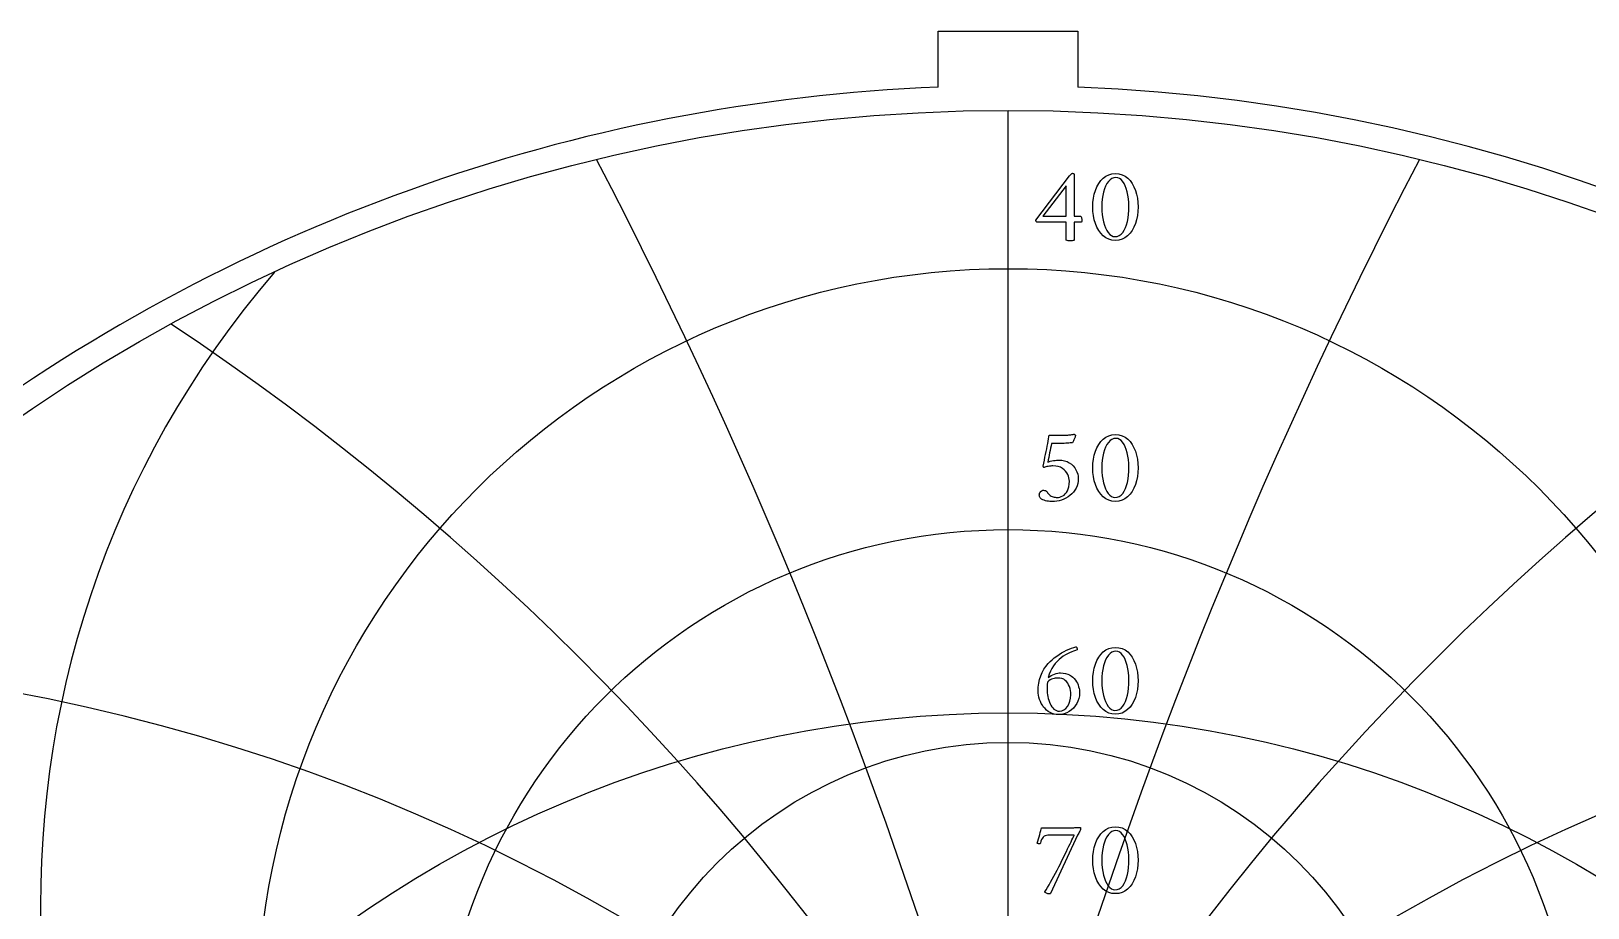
# Model space of a CAD drawing. Header units: millimetres. Extents: x -32.4 to 32.3, y -32.4 to 33.4.
# Drawn here: x -17.86 to 10.6, y 17.32 to 33.35 of the extents above; entities that cross this region are included whole.
import ezdxf

# ---------------------------------------------------------------- set-up
doc = ezdxf.new("R2010")
doc.units = ezdxf.units.MM
for name, color, linetype in [('CUT_OUTER', 1, 'Continuous'), ('ENGRAVE', 7, 'Continuous'), ('ENGRAVE_FINE', 8, 'Continuous'), ('TEXT', 5, 'Continuous')]:
    doc.layers.add(name, color=color, linetype=linetype)

msp = doc.modelspace()

# ---------------------------------------------------------------- linework, layer by layer
at = {"layer": 'CUT_OUTER'}
for points in [[(-1.2775, 33.35), (1.2775, 33.35), (1.2775, 32.3246)], [(-1.2775, 32.3246), (-1.2775, 33.35)]]:
    msp.add_lwpolyline(points, dxfattribs=at)
for centre, radius, start, end in [((-0.0002, -0.0001), 32.35, 127.26523, 87.73645), ((-0.0008, 0.0014), 32.3484, 92.26192, 127.26607)]:
    msp.add_arc(centre, radius, start, end, dxfattribs=at)
at = {"layer": 'ENGRAVE'}
msp.add_lwpolyline([(0, -31.9), (0, 31.9)], dxfattribs=at)
for centre, radius in [((0, 0), 31.9), ((0, 15.2789), 13.7272), ((0, 13.8174), 10.4167), ((0, 0), 20.8814), ((0, 12.8225), 7.5193)]:
    msp.add_circle(centre, radius, dxfattribs=at)
for centre, radius, start, end in [((0, 17.4126), 17.6859, 139.30194, 40.69806), ((0, 20.5945), 22.6971, 175.19453, 4.80547)]:
    msp.add_arc(centre, radius, start, end, dxfattribs=at)
at = {"layer": 'ENGRAVE_FINE'}
for centre, radius, start, end in [((-91.399, -12.7961), 94.6232, 4.252813, 27.571398), ((-91.399, -12.7961), 94.6232, 4.252813, 27.571398), ((91.399, -12.7961), 94.6232, 152.428602, 175.747187), ((91.399, -12.7961), 94.6232, 152.428602, 175.747187), ((-42.4184, -12.7961), 48.9806, 8.6432, 56.38088), ((-42.4184, -12.7961), 48.9806, 8.6432, 56.38088), ((42.4184, -12.7961), 48.9806, 123.61912, 171.3568), ((42.4184, -12.7961), 48.9806, 123.61912, 171.3568), ((-24.4903, -12.7961), 34.6345, 13.32622, 87.98576), ((-24.4903, -12.7961), 34.6345, 13.32622, 87.98576), ((24.4903, -12.7961), 34.6345, 92.01424, 166.67378), ((24.4903, -12.7961), 34.6345, 92.01424, 166.67378)]:
    msp.add_arc(centre, radius, start, end, dxfattribs=at)
at = {"layer": 'TEXT'}
for points in [[(1.1812, 30.75), (1.1884, 30.7493), (1.1945, 30.7471), (1.1996, 30.7435), (1.2035, 30.7384), (1.2065, 30.7325), (1.2086, 30.7267), (1.2099, 30.7209), (1.2103, 30.7151), (1.2103, 29.9671), (1.323, 29.9671), (1.3277, 29.9656), (1.3322, 29.9613), (1.3365, 29.954), (1.3405, 29.9438), (1.3439, 29.9317), (1.3463, 29.9185), (1.3478, 29.9045), (1.3483, 29.8894), (1.3479, 29.8794), (1.3468, 29.8709), (1.345, 29.8639), (1.3424, 29.8583), (1.2103, 29.8583), (1.2103, 29.5261), (1.2095, 29.5258), (1.2072, 29.5249), (1.2032, 29.5234), (1.1977, 29.5212), (1.1887, 29.5191), (1.1741, 29.5176), (1.1542, 29.5167), (1.1287, 29.5164), (1.099, 29.5174), (1.0777, 29.5203), (1.065, 29.5251), (1.0607, 29.5319), (1.0607, 29.8583), (0.5265, 29.8583), (0.5219, 29.8615), (0.518, 29.8654), (0.5146, 29.8698), (0.5119, 29.8748), (0.5098, 29.88), (0.5083, 29.8848), (0.5074, 29.8892), (0.5071, 29.8933), (1.1248, 30.7015), (1.1302, 30.7077), (1.1365, 30.7148), (1.1438, 30.7228), (1.152, 30.7316), (1.1604, 30.7397), (1.1681, 30.7454), (1.175, 30.7489), (1.1812, 30.75)], [(1.9622, 30.7442), (2.0266, 30.739), (2.0858, 30.7233), (2.1397, 30.6972), (2.1885, 30.6607), (2.2318, 30.6154), (2.2696, 30.5633), (2.3018, 30.5042), (2.3284, 30.4382), (2.3492, 30.3671), (2.3641, 30.2928), (2.373, 30.2151), (2.376, 30.1342), (2.3729, 30.0533), (2.3638, 29.9756), (2.3487, 29.9012), (2.3274, 29.8301), (2.3004, 29.7641), (2.2679, 29.7048), (2.23, 29.6524), (2.1866, 29.6067), (2.1379, 29.5698), (2.0843, 29.5433), (2.0257, 29.5275), (1.9622, 29.5222), (1.9002, 29.5275), (1.8427, 29.5433), (1.7895, 29.5698), (1.7407, 29.6067), (1.6968, 29.6524), (1.6584, 29.7048), (1.6254, 29.7641), (1.5979, 29.8301), (1.5762, 29.9012), (1.5608, 29.9756), (1.5515, 30.0533), (1.5484, 30.1342), (1.5514, 30.2151), (1.5605, 30.2928), (1.5757, 30.3671), (1.5969, 30.4382), (1.624, 30.5042), (1.6567, 30.5633), (1.6949, 30.6154), (1.7388, 30.6607), (1.7877, 30.6972), (1.8412, 30.7233), (1.8994, 30.739), (1.9622, 30.7442)], [(1.0607, 30.5227), (0.6353, 29.9671), (1.0607, 29.9671)], [(1.9719, 30.6743), (1.9335, 30.6697), (1.8978, 30.6561), (1.865, 30.6333), (1.8349, 30.6014), (1.8079, 30.5619), (1.7842, 30.5162), (1.7637, 30.4643), (1.7465, 30.4062), (1.7329, 30.3433), (1.7232, 30.277), (1.7174, 30.2073), (1.7154, 30.1342), (1.7174, 30.0619), (1.7232, 29.9926), (1.7329, 29.9264), (1.7465, 29.8632), (1.7635, 29.8046), (1.7832, 29.7522), (1.8057, 29.706), (1.831, 29.666), (1.8588, 29.6337), (1.8886, 29.6106), (1.9205, 29.5968), (1.9544, 29.5922), (1.9953, 29.5969), (2.0326, 29.6111), (2.0662, 29.6348), (2.0962, 29.6679), (2.1226, 29.709), (2.1455, 29.7563), (2.1649, 29.81), (2.1807, 29.87), (2.1931, 29.9344), (2.2019, 30.0016), (2.2071, 30.0714), (2.2089, 30.1439), (2.207, 30.2168), (2.2014, 30.286), (2.192, 30.3513), (2.1788, 30.413), (2.1623, 30.4697), (2.1428, 30.5203), (2.1205, 30.5649), (2.0952, 30.6034), (2.0675, 30.6344), (2.0377, 30.6565), (2.0058, 30.6698), (1.9719, 30.6743)], [(0.9286, 25.5059), (0.9828, 25.5028), (1.0328, 25.4933), (1.0785, 25.4775), (1.12, 25.4554), (1.1571, 25.4285), (1.1897, 25.3983), (1.2178, 25.3649), (1.2414, 25.3281), (1.2601, 25.2895), (1.2735, 25.2502), (1.2815, 25.2103), (1.2842, 25.1698), (1.2815, 25.1224), (1.2737, 25.0773), (1.2607, 25.0345), (1.2424, 24.994), (1.2198, 24.9561), (1.1938, 24.9211), (1.1644, 24.8891), (1.1316, 24.8599), (1.0961, 24.8339), (1.0586, 24.8111), (1.0189, 24.7916), (0.9772, 24.7754), (0.9342, 24.7627), (0.8907, 24.7536), (0.8468, 24.7481), (0.8024, 24.7463), (0.7827, 24.747), (0.7608, 24.749), (0.7366, 24.7523), (0.7101, 24.757), (0.6831, 24.7631), (0.6574, 24.7708), (0.633, 24.7801), (0.61, 24.791), (0.6056, 24.7949), (0.6003, 24.8007), (0.594, 24.8085), (0.5867, 24.8182), (0.5799, 24.829), (0.5751, 24.84), (0.5721, 24.8513), (0.5712, 24.8629), (0.5727, 24.8823), (0.5772, 24.8998), (0.5848, 24.9153), (0.5955, 24.9289), (0.608, 24.94), (0.6214, 24.9479), (0.6357, 24.9526), (0.6508, 24.9542), (0.6692, 24.9523), (0.6855, 24.9466), (0.6998, 24.9372), (0.712, 24.9241), (0.7232, 24.9094), (0.7346, 24.8956), (0.7461, 24.8827), (0.7577, 24.8706), (0.7719, 24.8581), (0.7875, 24.8476), (0.8045, 24.8391), (0.8228, 24.8327), (0.8416, 24.8281), (0.8604, 24.8247), (0.879, 24.8227), (0.8975, 24.8221), (0.9229, 24.8238), (0.9483, 24.8291), (0.9739, 24.8379), (0.9995, 24.8502), (1.0242, 24.8666), (1.0469, 24.8876), (1.0675, 24.9133), (1.086, 24.9435), (1.1013, 24.9788), (1.1122, 25.0195), (1.1188, 25.0657), (1.121, 25.1174), (1.1191, 25.1478), (1.1134, 25.1788), (1.104, 25.2104), (1.0908, 25.2427), (1.0735, 25.274), (1.0518, 25.3029), (1.0255, 25.3294), (0.9947, 25.3534), (0.9589, 25.3734), (0.9175, 25.3876), (0.8705, 25.3962), (0.8179, 25.3991), (0.801, 25.3985), (0.7815, 25.3969), (0.7592, 25.3941), (0.7344, 25.3903), (0.71, 25.3858), (0.6892, 25.3808), (0.6721, 25.3756), (0.6586, 25.3699), (0.6557, 25.3705), (0.653, 25.3721), (0.6504, 25.3748), (0.6479, 25.3787), (0.6458, 25.3831), (0.6443, 25.3876), (0.6434, 25.3923), (0.643, 25.3971), (0.6537, 25.4505), (0.6644, 25.504), (0.6751, 25.5574), (0.6858, 25.6108), (0.6963, 25.6633), (0.7064, 25.714), (0.7162, 25.7629), (0.7256, 25.8099), (0.7343, 25.854), (0.7419, 25.8937), (0.7484, 25.9292), (0.7538, 25.9605), (1.0335, 25.9605), (1.0531, 25.9608), (1.0729, 25.9615), (1.0929, 25.9627), (1.1132, 25.9644), (1.1327, 25.9664), (1.1506, 25.9685), (1.1667, 25.9708), (1.1812, 25.9731), (1.1931, 25.9753), (1.2016, 25.9768), (1.2067, 25.9777), (1.2084, 25.978), (1.2131, 25.9752), (1.2174, 25.9727), (1.2213, 25.9703), (1.2249, 25.9683), (1.2279, 25.9661), (1.23, 25.9634), (1.2313, 25.9603), (1.2317, 25.9566), (1.2313, 25.9526), (1.23, 25.9462), (1.2279, 25.9375), (1.2249, 25.9265), (1.2211, 25.9141), (1.2166, 25.901), (1.2114, 25.8874), (1.2055, 25.8731), (1.1989, 25.859), (1.1916, 25.8459), (1.1838, 25.8337), (1.1754, 25.8226), (1.155, 25.8206), (1.1326, 25.8187), (1.1083, 25.8167), (1.0821, 25.8148), (1.0537, 25.8131), (1.0229, 25.8119), (0.9896, 25.8112), (0.9539, 25.8109), (0.7946, 25.8109), (0.7859, 25.768), (0.7773, 25.7247), (0.7689, 25.6811), (0.7606, 25.637), (0.7523, 25.5934), (0.7438, 25.5508), (0.7353, 25.5094), (0.7266, 25.469), (0.7475, 25.4765), (0.7715, 25.4833), (0.7985, 25.4896), (0.8286, 25.4952), (0.8585, 25.4999), (0.8852, 25.5032), (0.9085, 25.5052), (0.9286, 25.5059)], [(1.9622, 25.9722), (2.0266, 25.9669), (2.0858, 25.9513), (2.1397, 25.9252), (2.1885, 25.8886), (2.2318, 25.8434), (2.2696, 25.7912), (2.3018, 25.7322), (2.3284, 25.6662), (2.3492, 25.5951), (2.3641, 25.5207), (2.373, 25.4431), (2.376, 25.3621), (2.3729, 25.2812), (2.3638, 25.2036), (2.3487, 25.1292), (2.3274, 25.0581), (2.3004, 24.9921), (2.2679, 24.9328), (2.23, 24.8803), (2.1866, 24.8347), (2.1379, 24.7977), (2.0843, 24.7713), (2.0257, 24.7555), (1.9622, 24.7502), (1.9002, 24.7555), (1.8427, 24.7713), (1.7895, 24.7977), (1.7407, 24.8347), (1.6968, 24.8803), (1.6584, 24.9328), (1.6254, 24.9921), (1.5979, 25.0581), (1.5762, 25.1292), (1.5608, 25.2036), (1.5515, 25.2812), (1.5484, 25.3621), (1.5514, 25.4431), (1.5605, 25.5207), (1.5757, 25.5951), (1.5969, 25.6662), (1.624, 25.7322), (1.6567, 25.7912), (1.6949, 25.8434), (1.7388, 25.8886), (1.7877, 25.9252), (1.8412, 25.9513), (1.8994, 25.9669), (1.9622, 25.9722)], [(1.9719, 25.9022), (1.9335, 25.8977), (1.8978, 25.884), (1.865, 25.8612), (1.8349, 25.8294), (1.8079, 25.7899), (1.7842, 25.7441), (1.7637, 25.6922), (1.7465, 25.6341), (1.7329, 25.5712), (1.7232, 25.5049), (1.7174, 25.4352), (1.7154, 25.3621), (1.7174, 25.2898), (1.7232, 25.2206), (1.7329, 25.1543), (1.7465, 25.0911), (1.7635, 25.0325), (1.7832, 24.9802), (1.8057, 24.934), (1.831, 24.8939), (1.8588, 24.8616), (1.8886, 24.8386), (1.9205, 24.8247), (1.9544, 24.8201), (1.9953, 24.8249), (2.0326, 24.8391), (2.0662, 24.8627), (2.0962, 24.8959), (2.1226, 24.9369), (2.1455, 24.9843), (2.1649, 25.038), (2.1807, 25.0979), (2.1931, 25.1624), (2.2019, 25.2296), (2.2071, 25.2994), (2.2089, 25.3719), (2.207, 25.4448), (2.2014, 25.5139), (2.192, 25.5793), (2.1788, 25.6409), (2.1623, 25.6976), (2.1428, 25.7483), (2.1205, 25.7928), (2.0952, 25.8313), (2.0675, 25.8623), (2.0377, 25.8845), (2.0058, 25.8978), (1.9719, 25.9022)], [(0.9597, 21.6136), (1.0073, 21.6113), (1.0508, 21.6044), (1.0903, 21.5928), (1.1258, 21.5767), (1.1576, 21.557), (1.186, 21.5347), (1.2111, 21.5099), (1.2327, 21.4825), (1.2512, 21.4535), (1.2669, 21.4237), (1.2798, 21.3932), (1.29, 21.362), (1.2976, 21.3312), (1.3031, 21.302), (1.3064, 21.2744), (1.3075, 21.2484), (1.3042, 21.1968), (1.2946, 21.1471), (1.2785, 21.0992), (1.256, 21.0531), (1.2281, 21.0101), (1.1958, 20.9715), (1.1591, 20.9373), (1.118, 20.9074), (1.0734, 20.8832), (1.026, 20.8659), (0.9758, 20.8555), (0.9228, 20.8521), (0.8811, 20.8544), (0.8415, 20.8615), (0.8039, 20.8734), (0.7684, 20.8899), (0.7351, 20.9104), (0.7045, 20.9339), (0.6764, 20.9604), (0.6508, 20.99), (0.6279, 21.022), (0.6078, 21.0558), (0.5905, 21.0914), (0.576, 21.1289), (0.5645, 21.1672), (0.5564, 21.2054), (0.5514, 21.2435), (0.5498, 21.2814), (0.5527, 21.3533), (0.5615, 21.4232), (0.576, 21.4912), (0.5964, 21.5573), (0.6224, 21.6203), (0.6537, 21.6792), (0.6904, 21.7339), (0.7324, 21.7846), (0.7677, 21.8208), (0.8055, 21.8555), (0.8459, 21.8888), (0.8888, 21.9206), (0.9332, 21.9506), (0.9782, 21.9784), (1.0236, 22.004), (1.0695, 22.0274), (1.1148, 22.0482), (1.1586, 22.0658), (1.2008, 22.0802), (1.2414, 22.0915), (1.2476, 22.0901), (1.2526, 22.0859), (1.2563, 22.079), (1.2589, 22.0692), (1.2606, 22.0588), (1.2618, 22.05), (1.2625, 22.0428), (1.2628, 22.0371), (1.2316, 22.0264), (1.1984, 22.0138), (1.1632, 21.9992), (1.1258, 21.9827), (1.0874, 21.9638), (1.0488, 21.9419), (1.0102, 21.9172), (0.9714, 21.8895), (0.9335, 21.8585), (0.8975, 21.8237), (0.8635, 21.7851), (0.8315, 21.7428), (0.8022, 21.6962), (0.7766, 21.6449), (0.7546, 21.5889), (0.7363, 21.5281), (0.7623, 21.5474), (0.7897, 21.5643), (0.8186, 21.5789), (0.849, 21.5913), (0.8792, 21.601), (0.9077, 21.608), (0.9346, 21.6122), (0.9597, 21.6136)], [(1.9622, 22.0799), (2.0266, 22.0746), (2.0858, 22.059), (2.1397, 22.0329), (2.1885, 21.9963), (2.2318, 21.9511), (2.2696, 21.8989), (2.3018, 21.8399), (2.3284, 21.7739), (2.3492, 21.7028), (2.3641, 21.6284), (2.373, 21.5508), (2.376, 21.4698), (2.3729, 21.3889), (2.3638, 21.3113), (2.3487, 21.2369), (2.3274, 21.1658), (2.3004, 21.0998), (2.2679, 21.0405), (2.23, 20.988), (2.1866, 20.9424), (2.1379, 20.9054), (2.0843, 20.879), (2.0257, 20.8632), (1.9622, 20.8579), (1.9002, 20.8632), (1.8427, 20.879), (1.7895, 20.9054), (1.7407, 20.9424), (1.6968, 20.988), (1.6584, 21.0405), (1.6254, 21.0998), (1.5979, 21.1658), (1.5762, 21.2369), (1.5608, 21.3113), (1.5515, 21.3889), (1.5484, 21.4698), (1.5514, 21.5508), (1.5605, 21.6284), (1.5757, 21.7028), (1.5969, 21.7739), (1.624, 21.8399), (1.6567, 21.8989), (1.6949, 21.9511), (1.7388, 21.9963), (1.7877, 22.0329), (1.8412, 22.059), (1.8994, 22.0746), (1.9622, 22.0799)], [(1.9719, 22.0099), (1.9335, 22.0054), (1.8978, 21.9917), (1.865, 21.9689), (1.8349, 21.9371), (1.8079, 21.8976), (1.7842, 21.8518), (1.7637, 21.7999), (1.7465, 21.7418), (1.7329, 21.6789), (1.7232, 21.6126), (1.7174, 21.5429), (1.7154, 21.4698), (1.7174, 21.3975), (1.7232, 21.3283), (1.7329, 21.262), (1.7465, 21.1988), (1.7635, 21.1402), (1.7832, 21.0879), (1.8057, 21.0417), (1.831, 21.0016), (1.8588, 20.9693), (1.8886, 20.9463), (1.9205, 20.9324), (1.9544, 20.9278), (1.9953, 20.9326), (2.0326, 20.9468), (2.0662, 20.9704), (2.0962, 21.0036), (2.1226, 21.0446), (2.1455, 21.092), (2.1649, 21.1457), (2.1807, 21.2056), (2.1931, 21.2701), (2.2019, 21.3373), (2.2071, 21.4071), (2.2089, 21.4796), (2.207, 21.5525), (2.2014, 21.6216), (2.192, 21.687), (2.1788, 21.7486), (2.1623, 21.8053), (2.1428, 21.856), (2.1205, 21.9005), (2.0952, 21.939), (2.0675, 21.97), (2.0377, 21.9922), (2.0058, 22.0055), (1.9719, 22.0099)], [(0.7208, 21.4446), (0.7189, 21.4289), (0.7174, 21.413), (0.716, 21.3969), (0.7149, 21.3805), (0.7141, 21.364), (0.7135, 21.3475), (0.7131, 21.3309), (0.713, 21.3144), (0.7138, 21.282), (0.7164, 21.2489), (0.7206, 21.215), (0.7266, 21.1804), (0.7343, 21.146), (0.7438, 21.1129), (0.7552, 21.0809), (0.7684, 21.0502), (0.7833, 21.0215), (0.8002, 20.9956), (0.8188, 20.9724), (0.8393, 20.9521), (0.8615, 20.9355), (0.8854, 20.9237), (0.911, 20.9166), (0.9383, 20.9142), (0.9819, 20.9196), (1.0214, 20.9356), (1.0567, 20.9623), (1.0879, 20.9997), (1.1134, 21.0451), (1.1316, 21.0959), (1.1426, 21.152), (1.1462, 21.2134), (1.1447, 21.2535), (1.1401, 21.2921), (1.1326, 21.3292), (1.1219, 21.3649), (1.108, 21.3982), (1.0906, 21.4281), (1.0697, 21.4545), (1.0452, 21.4776), (1.0169, 21.4963), (0.9845, 21.5097), (0.9479, 21.5177), (0.9073, 21.5204), (0.8863, 21.5196), (0.8643, 21.5172), (0.8411, 21.5133), (0.8169, 21.5077), (0.7923, 21.499), (0.7681, 21.4856), (0.7443, 21.4675), (0.7208, 21.4446)], [(1.1851, 18.7834), (1.2039, 18.7836), (1.2234, 18.7841), (1.2437, 18.785), (1.2647, 18.7863), (1.2839, 18.7876), (1.2987, 18.7885), (1.3092, 18.789), (1.3152, 18.7892), (1.3203, 18.7881), (1.324, 18.7848), (1.3262, 18.7794), (1.3269, 18.7717), (1.3258, 18.7611), (1.3225, 18.7487), (1.3171, 18.7344), (1.3094, 18.7183), (1.3005, 18.701), (1.2914, 18.6831), (1.2821, 18.6646), (1.2725, 18.6455), (0.7732, 17.5789), (0.7698, 17.5763), (0.7654, 17.5745), (0.7601, 17.5734), (0.7538, 17.5731), (0.7425, 17.5737), (0.73, 17.5757), (0.7163, 17.5791), (0.7013, 17.5837), (0.6877, 17.5893), (0.678, 17.5952), (0.6722, 17.6014), (0.6702, 17.608), (0.6951, 17.6469), (0.7212, 17.6896), (0.7486, 17.7362), (0.7771, 17.7868), (0.8064, 17.8399), (0.8361, 17.8946), (0.8662, 17.9507), (0.8966, 18.0082), (0.9268, 18.0663), (0.9563, 18.1238), (0.9851, 18.1809), (1.0131, 18.2375), (1.0401, 18.2925), (1.0656, 18.3451), (1.0896, 18.395), (1.1122, 18.4424), (1.133, 18.4863), (1.1516, 18.5255), (1.168, 18.5601), (1.1822, 18.5901), (1.1936, 18.6143), (1.2018, 18.6316), (1.2067, 18.642), (1.2084, 18.6455), (0.7266, 18.6455), (0.7001, 18.6433), (0.677, 18.6367), (0.6574, 18.6258), (0.6411, 18.6105), (0.627, 18.5904), (0.6139, 18.5653), (0.6018, 18.5351), (0.5906, 18.4997), (0.5884, 18.4946), (0.5838, 18.491), (0.5768, 18.4888), (0.5673, 18.4881), (0.5639, 18.4883), (0.5598, 18.4891), (0.5547, 18.4903), (0.5488, 18.492), (0.5429, 18.4939), (0.5379, 18.4959), (0.5337, 18.4978), (0.5304, 18.4997), (0.5428, 18.5388), (0.5549, 18.5782), (0.5666, 18.6179), (0.578, 18.6581), (0.5883, 18.6961), (0.5972, 18.7297), (0.6044, 18.7588), (0.61, 18.7834)], [(1.9622, 18.7989), (2.0266, 18.7937), (2.0858, 18.778), (2.1397, 18.7519), (2.1885, 18.7154), (2.2318, 18.6702), (2.2696, 18.618), (2.3018, 18.5589), (2.3284, 18.4929), (2.3492, 18.4219), (2.3641, 18.3475), (2.373, 18.2698), (2.376, 18.1889), (2.3729, 18.108), (2.3638, 18.0303), (2.3487, 17.956), (2.3274, 17.8849), (2.3004, 17.8188), (2.2679, 17.7596), (2.23, 17.7071), (2.1866, 17.6615), (2.1379, 17.6245), (2.0843, 17.5981), (2.0257, 17.5822), (1.9622, 17.5769), (1.9002, 17.5822), (1.8427, 17.5981), (1.7895, 17.6245), (1.7407, 17.6615), (1.6968, 17.7071), (1.6584, 17.7596), (1.6254, 17.8188), (1.5979, 17.8849), (1.5762, 17.956), (1.5608, 18.0303), (1.5515, 18.108), (1.5484, 18.1889), (1.5514, 18.2698), (1.5605, 18.3475), (1.5757, 18.4219), (1.5969, 18.4929), (1.624, 18.5589), (1.6567, 18.618), (1.6949, 18.6702), (1.7388, 18.7154), (1.7877, 18.7519), (1.8412, 18.778), (1.8994, 18.7937), (1.9622, 18.7989)], [(1.9719, 18.729), (1.9335, 18.7244), (1.8978, 18.7108), (1.865, 18.688), (1.8349, 18.6561), (1.8079, 18.6166), (1.7842, 18.5709), (1.7637, 18.519), (1.7465, 18.4609), (1.7329, 18.398), (1.7232, 18.3317), (1.7174, 18.262), (1.7154, 18.1889), (1.7174, 18.1166), (1.7232, 18.0473), (1.7329, 17.9811), (1.7465, 17.9179), (1.7635, 17.8593), (1.7832, 17.8069), (1.8057, 17.7607), (1.831, 17.7207), (1.8588, 17.6884), (1.8886, 17.6653), (1.9205, 17.6515), (1.9544, 17.6469), (1.9953, 17.6516), (2.0326, 17.6658), (2.0662, 17.6895), (2.0962, 17.7226), (2.1226, 17.7637), (2.1455, 17.811), (2.1649, 17.8647), (2.1807, 17.9247), (2.1931, 17.9892), (2.2019, 18.0563), (2.2071, 18.1261), (2.2089, 18.1986), (2.207, 18.2715), (2.2014, 18.3407), (2.192, 18.4061), (2.1788, 18.4677), (2.1623, 18.5244), (2.1428, 18.575), (2.1205, 18.6196), (2.0952, 18.6581), (2.0675, 18.6891), (2.0377, 18.7113), (2.0058, 18.7246), (1.9719, 18.729)]]:
    msp.add_lwpolyline(points, close=True, dxfattribs=at)

doc.saveas('drawing.dxf')
